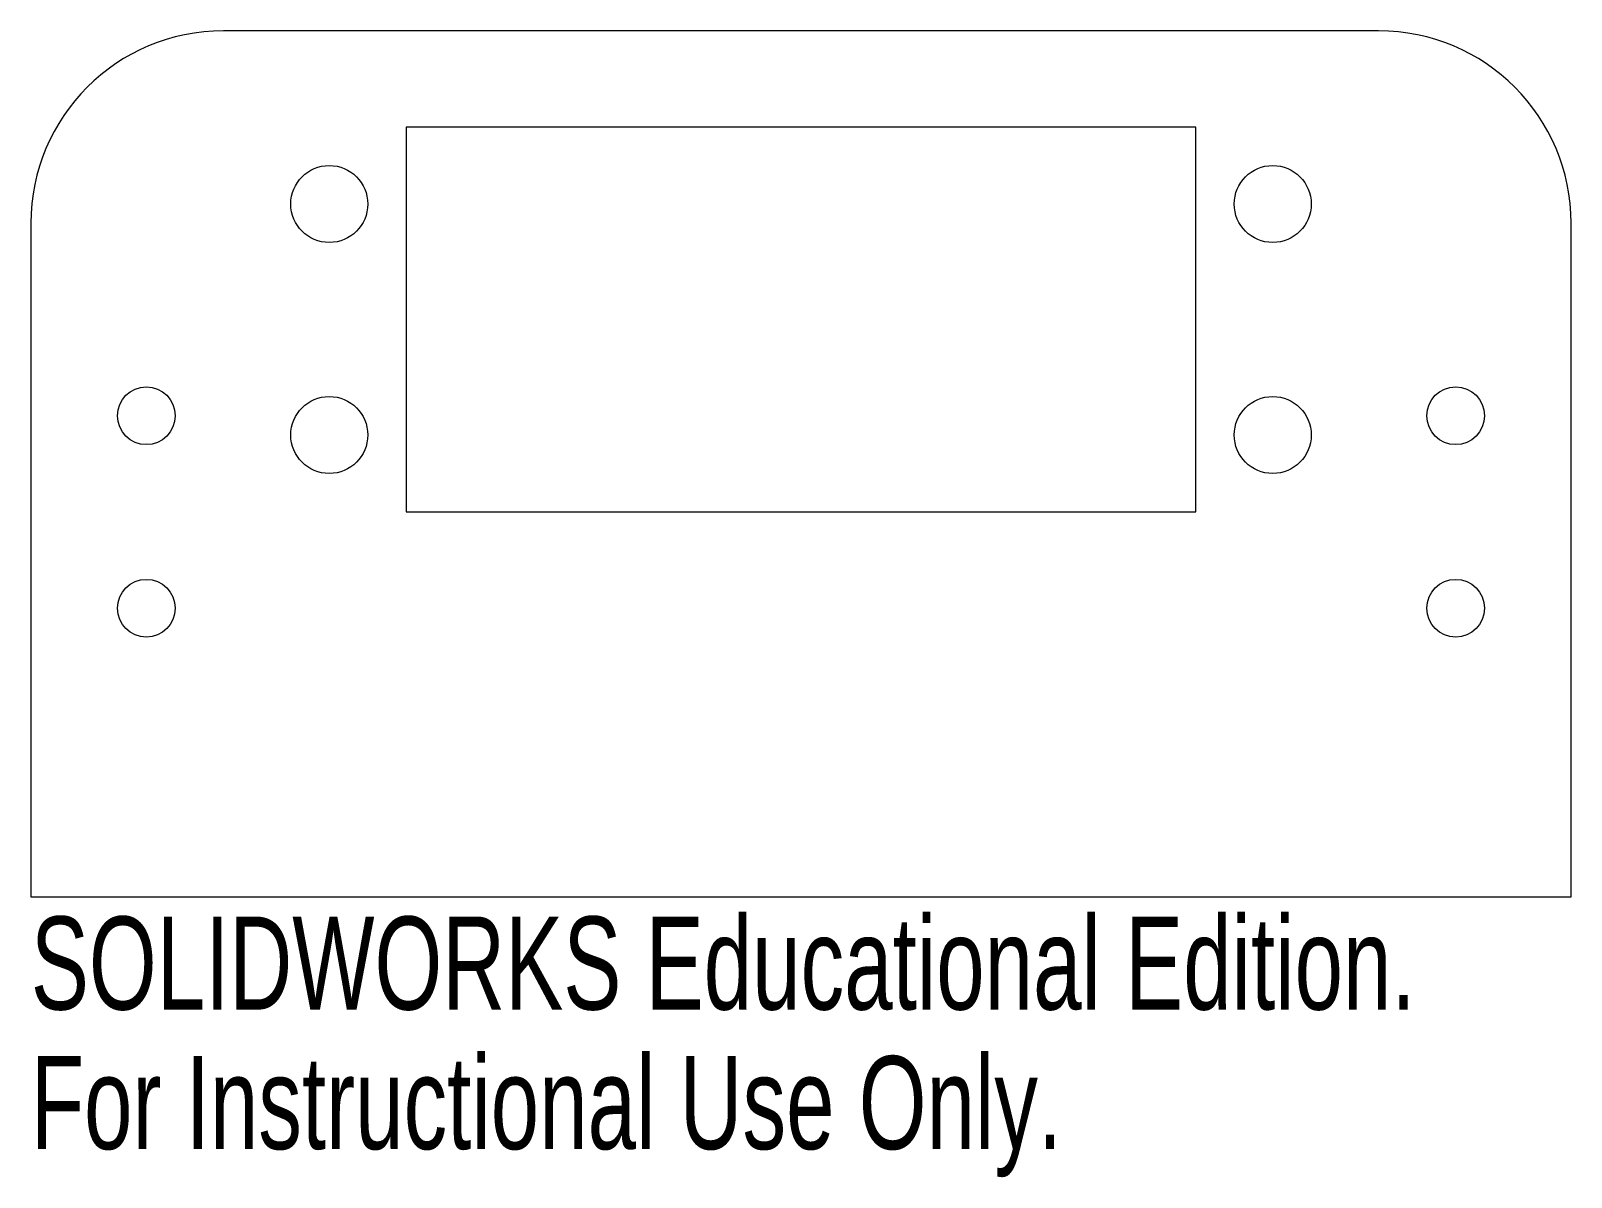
# Model space of a CAD drawing. Header units: millimetres. Extents: x -25.5 to 54.5, y -30 to 29.6.
import ezdxf

# ---------------------------------------------------------------- set-up
doc = ezdxf.new("R2010")
doc.units = ezdxf.units.MM
doc.styles.add('SLDTEXTSTYLE0', font='TXT', dxfattribs={"width": 0.7})

msp = doc.modelspace()

# ---------------------------------------------------------------- linework, layer by layer
at = {"color": 7, "linetype": 'Continuous', "lineweight": 15}
for p, q in [((44.464, 29.571), (-15.536, 29.571)), ((34.964, 24.571), (-6.036, 24.571)), ((-6.036, 24.571), (-6.036, 4.571)), ((34.964, 4.571), (34.964, 24.571)), ((-25.536, 19.571), (-25.536, -15.429)), ((54.464, -15.429), (54.464, 19.571)), ((-6.036, 4.571), (34.964, 4.571)), ((-25.536, -15.429), (54.464, -15.429))]:
    msp.add_line(p, q, dxfattribs=at)
for centre, radius in [((-10.036, 20.571), 2), ((38.964, 20.571), 2), ((-19.536, 9.571), 1.5), ((-10.036, 8.571), 2), ((38.964, 8.571), 2), ((48.464, 9.571), 1.5), ((-19.536, -0.429), 1.5), ((48.464, -0.429), 1.5)]:
    msp.add_circle(centre, radius, dxfattribs=at)
for centre, start, end in [((-15.536, 19.571), 90, 180), ((44.464, 19.571), 0, 90)]:
    msp.add_arc(centre, 10, start, end, dxfattribs=at)

# ---------------------------------------------------------------- texts
at = {"color": 7, "linetype": 'Continuous', "char_height": 4.83362, "attachment_point": 1, "style": 'SLDTEXTSTYLE0'}
for s, insert in [('SOLIDWORKS Educational Edition.', (-25.536, -16.449)), ('For Instructional Use Only.', (-25.536, -23.699))]:
    msp.add_mtext(s, dxfattribs=dict(at, insert=insert))

doc.saveas('drawing.dxf')
